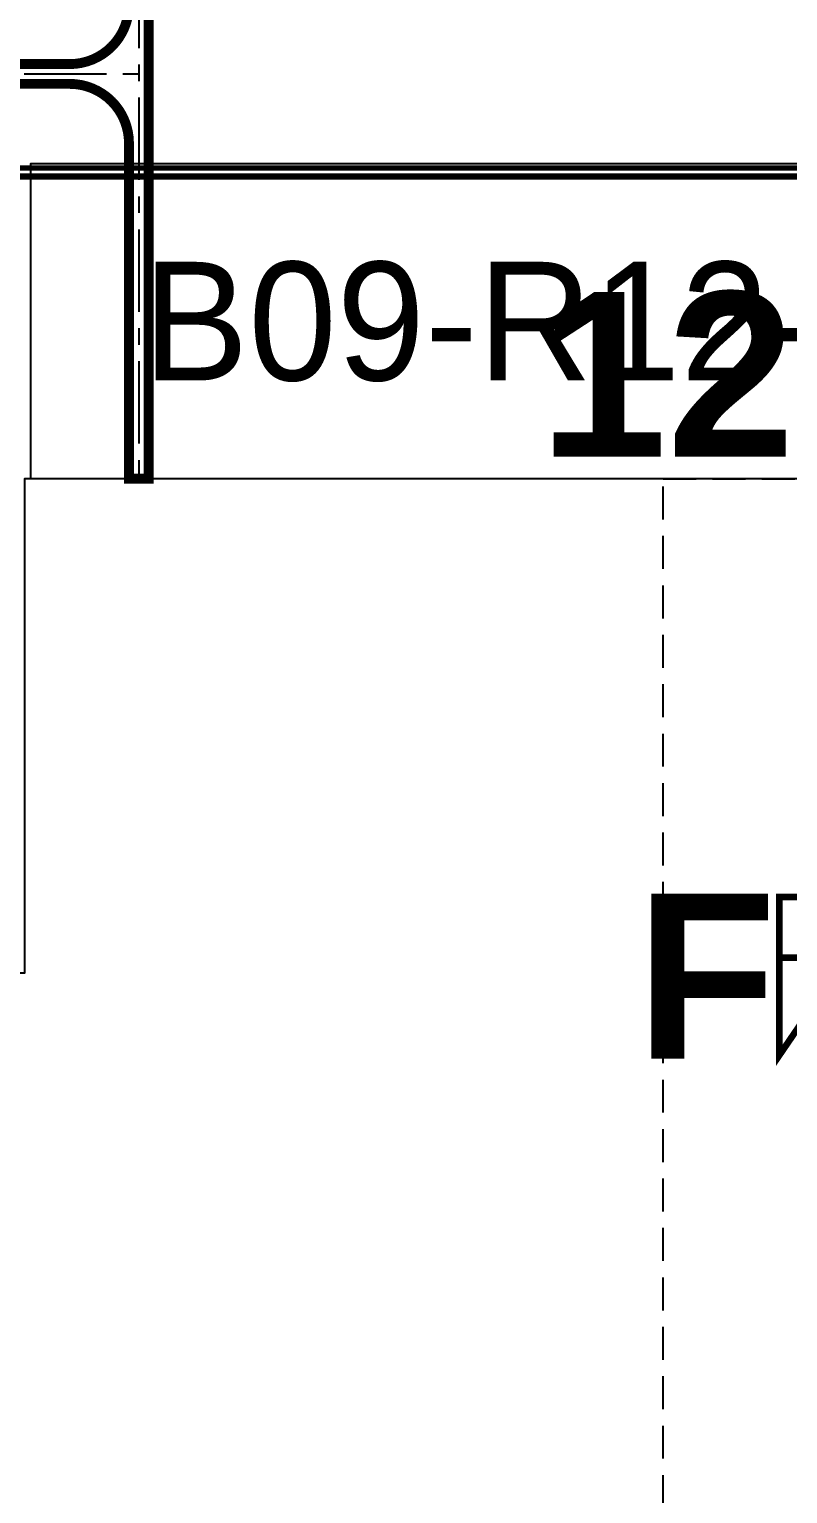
# Model space of a CAD drawing. Header units: metres. Extents: x 531268 to 531787, y 2674519 to 2674764.
# Drawn here: x 531495.03 to 531506.54, y 2674661.39 to 2674683.61 of the extents above; entities that cross this region are included whole.
import ezdxf
from ezdxf.enums import TextEntityAlignment as Align

# ---------------------------------------------------------------- set-up
doc = ezdxf.new("R2010")
doc.units = ezdxf.units.M
doc.header["$MEASUREMENT"] = 0
doc.linetypes.add('CENTER', pattern=[2, 1.25, -0.25, 0.25, -0.25])
doc.linetypes.add('DASHED', pattern=[0.75, 0.5, -0.25])
for name, color, linetype in [('DC Trench BL-09', 40, 'Continuous'), ('E-Inverter Grouping', 2, 'Continuous'), ('IDT', 7, 'Continuous'), ('LT Cable(AG) INV to LT Panel BL-09', 2, 'Continuous'), ('Messenger Wire-BL09 (Master Path)', 30, 'Continuous'), ('Messenger Wire-Bl09 (MW Path)', 191, 'Continuous'), ('MMS Table Block-09', 8, 'Continuous'), ('Plan Line - DC BL-09', 40, 'Continuous'), ('Section Marking BL-09', 2, 'Continuous')]:
    doc.layers.add(name, color=color, linetype=linetype)
doc.styles.add('BoldTextStyle', font='arialbd.ttf')
doc.styles.get("Standard").update_dxf_attribs({"font": 'Adani Regular.ttf'})

# ---------------------------------------------------------------- blocks, each defined once
blk = doc.blocks.new('MMS Table (32.292 x 4.788)')
at = {"color": 0}
blk.add_lwpolyline([(0, -0.002), (0, 4.786), (32.292, 4.786), (32.292, -0.002)], close=True, dxfattribs=at)
at = {"color": 7}
blk.add_attdef('ID1', text='', height=1.8, dxfattribs=at).set_placement((16.146, 2.392), align=Align.MIDDLE_CENTER)
blk = doc.blocks.new('IDT')
at = {"layer": 'IDT', "color": 243, "linetype": 'DASHED'}
blk.add_lwpolyline([(45.49999999962691, 32.58580025943296), (45.4999999996269, -4.032314963696315), (-1.30442248516332e-09, -4.032314963696308), (-1.304414354308392e-09, 32.58580025943297)], close=True, dxfattribs=at)

msp = doc.modelspace()

# ---------------------------------------------------------------- linework, layer by layer
at = {"layer": 'DC Trench BL-09', "color": 40, "const_width": 0.15}
msp.add_lwpolyline([(531489.105, 2674681.883, -0.414213562373095), (531490.005, 2674682.783), (531495.647, 2674682.783, -0.414213562373095), (531496.547, 2674681.883), (531496.547, 2674676.791), (531496.847, 2674676.791), (531496.847, 2674756.575), (531496.547, 2674756.575), (531496.547, 2674683.983, -0.414213562373095), (531495.647, 2674683.083), (531489.7050000001, 2674683.083, 0.414213562373095), (531488.805, 2674682.183), (531488.805, 2674669.291), (531489.105, 2674669.291)], format="xyb", close=True, dxfattribs=at)
at = {"layer": 'E-Inverter Grouping'}
msp.add_lwpolyline([(531462.6672843684, 2674674.075169281), (531462.6672843684, 2674696.575169281), (531559.7432843684, 2674696.575169281), (531559.7432843684, 2674676.791169281), (531494.9592843684, 2674676.791169281), (531494.9592843684, 2674669.291169281), (531430.2752843684, 2674669.291169281), (531430.2752843684, 2674674.075169281)], close=True, dxfattribs=at)
at = {"layer": 'LT Cable(AG) INV to LT Panel BL-09'}
for points in [[(531518.1083580413, 2674661.794917631), (531518.0001527433, 2674661.794922675, -0.1275758096116189), (531517.562709919, 2674661.908383563), (531515.4926486205, 2674663.059672096, 0.1275758095846698), (531515.0552057963, 2674663.173132984), (531509.3052843689, 2674663.173132983, -0.4142135623930785), (531508.4052843688, 2674664.073132983), (531508.4052843688, 2674675.352068404, 0.0400201932382796), (531508.3937895845, 2674675.495450696), (531508.322703195, 2674675.935955775, -0.04002019324943848), (531508.3112084107, 2674676.079338067), (531508.3112084107, 2674680.57716928, 0.414213562373095), (531507.4112084106, 2674681.47716928), (531479.6132843684, 2674681.47716928, 0.414213562373095), (531478.7132843684, 2674680.57716928), (531478.7132843684, 2674659.87716928, -0.414213562373095), (531477.8132843684, 2674658.97716928), (531303.2455845182, 2674658.97716928, -0.414213562373095), (531302.3455845182, 2674659.87716928), (531302.3455845182, 2674660.189769275)], [(531518.1083580413, 2674661.819917631), (531518.0066370701, 2674661.819922675, -0.1275758096366466), (531517.5691942456, 2674661.933383563), (531515.4991329474, 2674663.084672096, 0.1275758096844937), (531515.0616901229, 2674663.198132983), (531509.330284369, 2674663.198132983, -0.4142135623931522), (531508.4302843688, 2674664.098132983), (531508.4302843688, 2674675.354072624, 0.04002019326973772), (531508.4187895844, 2674675.497454916), (531508.3477031951, 2674675.937959994, -0.04002019326559419), (531508.3362084107, 2674676.081342286), (531508.3362084107, 2674680.60216928, 0.414213562373095), (531507.4362084107, 2674681.50216928), (531479.5882843684, 2674681.50216928, 0.414213562373095), (531478.6882843684, 2674680.60216928), (531478.6882843684, 2674659.90216928, -0.414213562373095), (531477.7882843683, 2674659.00216928), (531368.0295845182, 2674659.00216928, -0.414213562373095), (531367.1295845181, 2674659.90216928), (531367.1295845181, 2674660.189769275)], [(531518.1083580413, 2674661.844917631), (531518.0131213961, 2674661.844922675, -0.1275758096617917), (531517.5756785717, 2674661.958383563), (531515.5056172744, 2674663.109672096, 0.1275758096844937), (531515.06817445, 2674663.223132983), (531509.355284369, 2674663.223132983, -0.4142135623932263), (531508.4552843688, 2674664.123132983), (531508.4552843688, 2674675.356076844, 0.04002019326973772), (531508.4437895844, 2674675.499459136), (531508.3727031951, 2674675.939964213, -0.04002019326559419), (531508.3612084107, 2674676.083346506), (531508.3612084107, 2674680.62716928, 0.414213562373095), (531507.4612084107, 2674681.52716928), (531479.5632843684, 2674681.52716928, 0.414213562373095), (531478.6632843683, 2674680.62716928), (531478.6632843683, 2674659.92716928, -0.414213562373095), (531477.7632843683, 2674659.02716928), (531465.2055845181, 2674659.02716928, -0.414213562373095), (531464.3055845181, 2674659.92716928), (531464.3055845181, 2674660.189769275)]]:
    msp.add_lwpolyline(points, format="xyb", dxfattribs=at)
at = {"layer": 'Messenger Wire-BL09 (Master Path)'}
msp.add_lwpolyline([(531478.8132843684, 2674681.37716928), (531508.2112084109, 2674681.37716928)], dxfattribs=at)
at = {"layer": 'Messenger Wire-Bl09 (MW Path)', "const_width": 0.1}
msp.add_lwpolyline([(531478.8132843684, 2674681.37716928), (531508.2112084109, 2674681.37716928)], dxfattribs=at)
at = {"layer": 'Plan Line - DC BL-09', "color": 6, "linetype": 'CENTER'}
for points in [[(531496.6975845181, 2674756.575169281), (531496.6975845181, 2674676.791169281)], [(531488.9558518786, 2674669.291169281), (531488.9558518786, 2674682.933169281), (531496.6975845181, 2674682.933169281)]]:
    msp.add_lwpolyline(points, dxfattribs=at)
at = {"layer": 'Section Marking BL-09', "color": 94, "lineweight": 35, "true_color": 0x00a500, "const_width": 0.1}
msp.add_lwpolyline([(531507.8052843688, 2674670.443668208), (531506.4152843688, 2674670.443668208), (531506.4152843688, 2674668.043668208), (531507.4252843688, 2674669.523668208), (531506.4152843688, 2674669.523668208)], dxfattribs=at)

# ---------------------------------------------------------------- block references
at = {"layer": 'IDT', "color": 8, "rotation": 180}
msp.add_blockref('IDT', (531550.1512843675, 2674672.758854317), dxfattribs=at)
at = {"layer": 'MMS Table Block-09'}
msp.add_blockref('MMS Table (32.292 x 4.788)', (531495.0592843684, 2674676.791169281), dxfattribs=at).add_auto_attribs({'ID1': 'B09-R12-S08-I21-Sr15&16'})

# ---------------------------------------------------------------- texts
at = {"layer": 'Section Marking BL-09', "color": 94, "true_color": 0x00a500, "style": 'BoldTextStyle'}
for s, p in [('12', (531504.7112084107, 2674678.37716928)), ('F', (531505.3052843688, 2674669.243668208))]:
    msp.add_text(s, height=2.5, dxfattribs=at).set_placement(p, align=Align.MIDDLE_CENTER)

doc.saveas('drawing.dxf')
